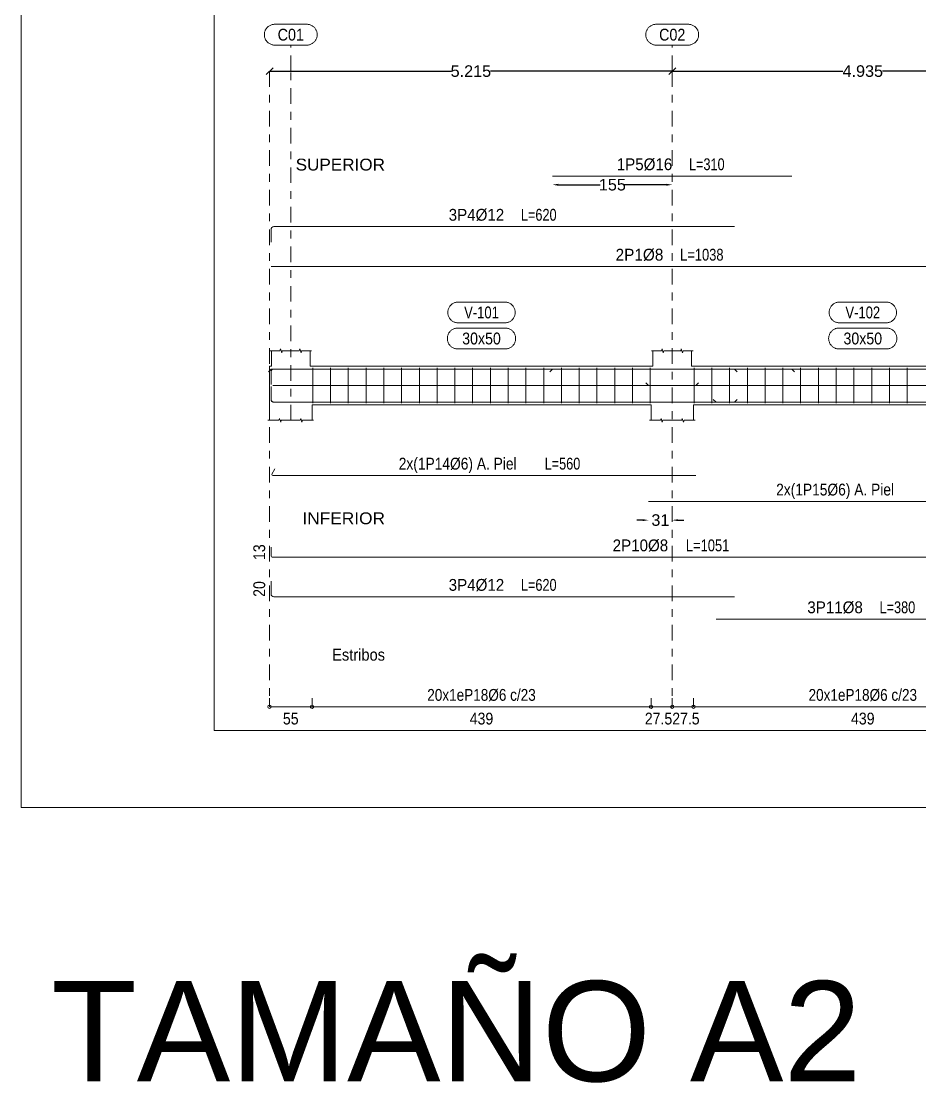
# Model space of a CAD drawing. Header units: millimetres. Extents: x 2 to 158, y -69 to 77.
# Drawn here: x 2.21 to 13.85, y 23.84 to 37.59 of the extents above; entities that cross this region are included whole.
import ezdxf
from ezdxf.enums import TextEntityAlignment as Align

# ---------------------------------------------------------------- set-up
doc = ezdxf.new("R2010")
doc.units = ezdxf.units.MM
doc.linetypes.add('CYPE_RAYAPUNTO', pattern=[0.4125, 0.2025, -0.105, 0, -0.105])
for name, color, linetype, lineweight in [('ALZ_ARM_LONG_ARM_TEXTOS', 3, 'Continuous', 9), ('ALZ_ARM_LONG_TXT_LONG', 3, 'Continuous', 9), ('ALZ_ARM_TRANS_TXT_EST', 3, 'Continuous', 9), ('ALZ_CONT_NUDOS', 122, 'Continuous', 9), ('ALZ_CONT_VIG_HORMIGON', 2, 'Continuous', 9), ('ALZ_COT_COT_ANCLAJES', 3, 'Continuous', 0), ('ALZ_COT_COT_ARM', 3, 'Continuous', 0), ('ALZ_COT_COT_EST', 3, 'Continuous', 0), ('ALZ_COT_COT_LIN_APOYOS', 2, 'CYPE_RAYAPUNTO', 0), ('ALZ_COT_LONGITUD_PROYECTADA', 122, 'Continuous', 0), ('ALZ_COT_TEXTOS_ESTRIBOS', 122, 'Continuous', 0), ('ALZ_REF_COT_LIN_AUX_COTA', 2, 'CYPE_RAYAPUNTO', 9), ('ALZ_REF_POSICIONES_ARMADURAS', 3, 'Continuous', 9), ('ALZ_REF_REF_NOMBRE', 3, 'Continuous', 9), ('ALZ_REF_REF_REFERENCIA', 3, 'Continuous', 9), ('ALZ_REF_TEXTO_REF_NOMBRE', 3, 'Continuous', 9), ('ALZ_REF_TEXTO_REF_REFERENCIA', 3, 'Continuous', 9), ('ARM_LONGITUDINAL_Ø12', 171, 'Continuous', 9), ('ARM_LONGITUDINAL_Ø16', 212, 'Continuous', 9), ('ARM_LONGITUDINAL_Ø6', 151, 'Continuous', 9), ('ARM_LONGITUDINAL_Ø8', 32, 'Continuous', 9), ('ARM_TRANSVERSAL_Ø6', 151, 'Continuous', 9), ('CIM_REFEREN', 2, 'Continuous', 0), ('RECUAD_LIMITES', 2, 'Continuous', 0), ('RECUAD_MARCO', 1, 'Continuous', 20)]:
    doc.layers.add(name, color=color, linetype=linetype, lineweight=lineweight)
doc.styles.add('CYPETXT_0.225_romans', font='arial.ttf', dxfattribs={"height": 0.15})
doc.styles.add('CYPETXT_romans', font='arial.ttf', dxfattribs={"height": 0.2})
doc.dimstyles.new('cype_arrow', dxfattribs={"dimtxt": 0.18, "dimasz": 0.075, "dimexe": 0.05625, "dimexo": 0.05625, "dimgap": 0, "dimtad": 0, "dimdec": 4, "dimzin": 0, "dimdsep": 46, "dimtxsty": 'CYPETXT_0.225_romans', "dimcen": 0.09, "dimadec": 0, "dimazin": 0, "dimtfac": 1, "dimtdec": 4, "dimtofl": 0, "dimtmove": 2, "dimatfit": 3, "dimfxl": 1, "dimtolj": 1, "dimtzin": 0, "dimarcsym": 0})
doc.dimstyles.new('cype_oblique', dxfattribs={"dimtxt": 0.18, "dimasz": 0.18, "dimexe": 0.05625, "dimexo": 0.05625, "dimgap": 0, "dimtad": 0, "dimdec": 4, "dimzin": 0, "dimdsep": 46, "dimtxsty": 'CYPETXT_0.225_romans', "dimblk": 'OBLIQUE', "dimtsz": 0.045, "dimcen": 0.09, "dimadec": 0, "dimazin": 0, "dimtfac": 1, "dimtdec": 4, "dimtofl": 0, "dimtmove": 2, "dimatfit": 3, "dimfxl": 1, "dimtolj": 1, "dimtzin": 0, "dimarcsym": 0})

# ---------------------------------------------------------------- blocks, each defined once
blk = doc.blocks.new('*D293')
at = {"layer": 'ALZ_COT_LONGITUD_PROYECTADA', "color": 0, "lineweight": -2, "transparency": 16777216}
for p, q in [((5.384, 36.9), (5.474, 36.99)), ((5.429, 36.945), (7.783, 36.945)), ((10.643, 36.945), (8.29, 36.945)), ((10.598, 36.9), (10.688, 36.99))]:
    blk.add_line(p, q, dxfattribs=at)
at = {"layer": 'Defpoints', "color": 0, "transparency": 16777216}
for p in [(5.429, 36.945), (5.429, 36.945), (10.643, 36.945)]:
    blk.add_point(p, dxfattribs=at)
at = {"layer": 'ALZ_COT_LONGITUD_PROYECTADA', "color": 0, "transparency": 16777216, "insert": (8.036, 36.945), "char_height": 0.15, "attachment_point": 5, "style": 'CYPETXT_0.225_romans'}
blk.add_mtext('\\A1;5.215', dxfattribs=at)
blk = doc.blocks.new('_OBLIQUE')
at = {"color": 0, "linetype": 'ByBlock', "lineweight": -2}
blk.add_line((-0.5, -0.5), (0.5, 0.5), dxfattribs=at)
blk = doc.blocks.new('*D294')
at = {"layer": 'ALZ_COT_LONGITUD_PROYECTADA', "color": 0, "lineweight": -2, "transparency": 16777216}
for p, q in [((10.598, 36.9), (10.688, 36.99)), ((10.643, 36.945), (12.854, 36.945)), ((15.578, 36.945), (13.368, 36.945)), ((15.533, 36.9), (15.623, 36.99))]:
    blk.add_line(p, q, dxfattribs=at)
at = {"layer": 'Defpoints', "color": 0, "transparency": 16777216}
for p in [(10.643, 36.945), (10.643, 36.945), (15.578, 36.945)]:
    blk.add_point(p, dxfattribs=at)
at = {"layer": 'ALZ_COT_LONGITUD_PROYECTADA', "color": 0, "transparency": 16777216, "insert": (13.111, 36.945), "char_height": 0.15, "attachment_point": 5, "style": 'CYPETXT_0.225_romans'}
blk.add_mtext('\\A1;4.935', dxfattribs=at)
blk = doc.blocks.new('*D304')
at = {"layer": 'ALZ_COT_COT_ARM', "color": 0, "lineweight": -2, "transparency": 16777216}
for p, q in [((10.261, 31.128), (10.186, 31.128)), ((10.718, 31.128), (10.793, 31.128))]:
    blk.add_line(p, q, dxfattribs=at)
at = {"layer": 'ALZ_COT_COT_ARM', "color": 0, "transparency": 16777216}
for points in [[(10.261, 31.14), (10.261, 31.115), (10.336, 31.128)], [(10.718, 31.14), (10.718, 31.115), (10.643, 31.128)]]:
    blk.add_solid(points, dxfattribs=at)
at = {"layer": 'Defpoints', "color": 0, "transparency": 16777216}
for p in [(10.336, 31.128), (10.643, 31.128), (10.643, 31.128)]:
    blk.add_point(p, dxfattribs=at)
at = {"layer": 'ALZ_COT_COT_ARM', "color": 0, "transparency": 16777216, "insert": (10.49, 31.128), "char_height": 0.15, "attachment_point": 5, "style": 'CYPETXT_0.225_romans'}
blk.add_mtext('\\A1;31', dxfattribs=at)
blk = doc.blocks.new('*D314')
at = {"layer": 'ALZ_COT_COT_ARM', "color": 0, "lineweight": -2, "transparency": 16777216}
for p, q in [((9.168, 35.473), (9.709, 35.473)), ((10.568, 35.473), (10.027, 35.473))]:
    blk.add_line(p, q, dxfattribs=at)
at = {"layer": 'ALZ_COT_COT_ARM', "color": 0, "transparency": 16777216}
for points in [[(9.168, 35.486), (9.168, 35.461), (9.093, 35.473)], [(10.568, 35.486), (10.568, 35.461), (10.643, 35.473)]]:
    blk.add_solid(points, dxfattribs=at)
at = {"layer": 'Defpoints', "color": 0, "transparency": 16777216}
for p in [(9.093, 35.473), (10.643, 35.473), (10.643, 35.473)]:
    blk.add_point(p, dxfattribs=at)
at = {"layer": 'ALZ_COT_COT_ARM', "color": 0, "transparency": 16777216, "insert": (9.868, 35.473), "char_height": 0.15, "attachment_point": 5, "style": 'CYPETXT_0.225_romans'}
blk.add_mtext('\\A1;155', dxfattribs=at)

msp = doc.modelspace()

# ---------------------------------------------------------------- linework, layer by layer
at = {"layer": 'ALZ_CONT_NUDOS'}
for p, q in [((5.45385, 33.12136), (5.45385, 33.32136)), ((5.95385, 33.12136), (5.95385, 33.32136)), ((10.39345, 33.12136), (10.39345, 33.32136)), ((10.89345, 33.12136), (10.89345, 33.32136)), ((5.42885, 33.12136), (5.45385, 33.12136)), ((5.97885, 33.12136), (5.95385, 33.12136)), ((10.36845, 33.12136), (10.39345, 33.12136)), ((10.91845, 33.12136), (10.89345, 33.12136)), ((5.42885, 32.62136), (5.42885, 32.42136)), ((5.97885, 32.62136), (5.97885, 32.42136)), ((10.36845, 32.62136), (10.36845, 32.42136)), ((10.91845, 32.62136), (10.91845, 32.42136))]:
    msp.add_line(p, q, dxfattribs=at)
for points in [[(5.43385, 33.32136), (5.56385, 33.32136), (5.57135, 33.34636), (5.58635, 33.29636), (5.59385, 33.32136), (5.72385, 33.32136)], [(5.68385, 33.32136), (5.81385, 33.32136), (5.82135, 33.34636), (5.83635, 33.29636), (5.84385, 33.32136), (5.97385, 33.32136)], [(10.37345, 33.32136), (10.50345, 33.32136), (10.51095, 33.34636), (10.52595, 33.29636), (10.53345, 33.32136), (10.66345, 33.32136)], [(10.62345, 33.32136), (10.75345, 33.32136), (10.76095, 33.34636), (10.77595, 33.29636), (10.78345, 33.32136), (10.91345, 33.32136)], [(5.42885, 33.12136), (5.42885, 32.62136)], [(5.40885, 32.42136), (5.55135, 32.42136), (5.55885, 32.44636), (5.57385, 32.39636), (5.58135, 32.42136), (5.72385, 32.42136)], [(5.68385, 32.42136), (5.82635, 32.42136), (5.83385, 32.44636), (5.84885, 32.39636), (5.85635, 32.42136), (5.99885, 32.42136)], [(10.34845, 32.42136), (10.49095, 32.42136), (10.49845, 32.44636), (10.51345, 32.39636), (10.52095, 32.42136), (10.66345, 32.42136)], [(10.62345, 32.42136), (10.76595, 32.42136), (10.77345, 32.44636), (10.78845, 32.39636), (10.79595, 32.42136), (10.93845, 32.42136)]]:
    msp.add_lwpolyline(points, dxfattribs=at)
at = {"layer": 'ALZ_CONT_VIG_HORMIGON'}
for p, q in [((5.97885, 33.12136), (10.36845, 33.12136)), ((10.91845, 33.12136), (15.30345, 33.12136)), ((5.97885, 32.62136), (10.36845, 32.62136)), ((10.91845, 32.62136), (15.30345, 32.62136))]:
    msp.add_line(p, q, dxfattribs=at)
at = {"layer": 'ALZ_COT_COT_EST'}
for p, q in [((5.42885, 28.71026), (5.42885, 28.82276)), ((5.97885, 28.71026), (5.97885, 28.82276)), ((10.36845, 28.71026), (10.36845, 28.82276)), ((10.64345, 28.71026), (10.64345, 28.82276)), ((10.91845, 28.71026), (10.91845, 28.82276))]:
    msp.add_line(p, q, dxfattribs=at)
for points in [[(5.42885, 28.71026), (5.97885, 28.71026), (5.97885, 28.82276)], [(5.97885, 28.71026), (10.36845, 28.71026), (10.36845, 28.82276)], [(10.36845, 28.71026), (10.64345, 28.71026), (10.64345, 28.82276)], [(10.64345, 28.71026), (10.91845, 28.71026), (10.91845, 28.82276)], [(10.91845, 28.71026), (15.30345, 28.71026), (15.30345, 28.82276)]]:
    msp.add_lwpolyline(points, dxfattribs=at)
for centre in [(5.42885, 28.71026), (5.97885, 28.71026), (5.97885, 28.71026), (10.36845, 28.71026), (10.36845, 28.71026), (10.64345, 28.71026), (10.64345, 28.71026), (10.91845, 28.71026), (10.91845, 28.71026)]:
    msp.add_circle(centre, 0.0225, dxfattribs=at)
at = {"layer": 'ALZ_COT_COT_LIN_APOYOS'}
for p, q in [((5.42885, 36.94518), (5.42885, 28.71026)), ((10.64345, 36.94518), (10.64345, 28.71026))]:
    msp.add_line(p, q, dxfattribs=at)
at = {"layer": 'ALZ_REF_COT_LIN_AUX_COTA'}
for p, q in [((5.70385, 36.94518), (5.70385, 37.28268)), ((10.64345, 36.94518), (10.64345, 37.28268)), ((5.70385, 32.42136), (5.70385, 36.94518))]:
    msp.add_line(p, q, dxfattribs=at)
at = {"layer": 'ALZ_REF_REF_NOMBRE'}
for points in [[(8.47515, 33.95386), (8.48417, 33.95356), (8.49314, 33.95266), (8.50204, 33.95116), (8.51082, 33.94907), (8.51943, 33.94639), (8.52785, 33.94315), (8.53604, 33.93935), (8.54395, 33.93502), (8.55155, 33.93016), (8.55882, 33.92481), (8.56571, 33.91898), (8.57219, 33.91271), (8.57824, 33.90602), (8.58383, 33.89894), (8.58894, 33.8915), (8.59354, 33.88374), (8.59761, 33.87569), (8.60113, 33.86738), (8.60409, 33.85886), (8.60647, 33.85016), (8.60827, 33.84132), (8.60947, 33.83237), (8.61007, 33.82337), (8.61007, 33.81435), (8.60947, 33.80535), (8.60827, 33.79641), (8.60647, 33.78757), (8.60409, 33.77886), (8.60113, 33.77034), (8.59761, 33.76204), (8.59354, 33.75398), (8.58894, 33.74622), (8.58383, 33.73878), (8.57824, 33.7317), (8.57219, 33.72501), (8.56571, 33.71874), (8.55882, 33.71291), (8.55155, 33.70756), (8.54395, 33.70271), (8.53604, 33.69837), (8.52785, 33.69457), (8.51943, 33.69133), (8.51082, 33.68866), (8.50204, 33.68657), (8.49314, 33.68507), (8.48417, 33.68416), (8.47515, 33.68386), (7.87215, 33.68386), (7.86313, 33.68416), (7.85416, 33.68507), (7.84526, 33.68657), (7.83648, 33.68866), (7.82787, 33.69133), (7.81945, 33.69457), (7.81126, 33.69837), (7.80335, 33.70271), (7.79575, 33.70756), (7.78848, 33.71291), (7.78159, 33.71874), (7.77511, 33.72501), (7.76906, 33.7317), (7.76347, 33.73878), (7.75836, 33.74622), (7.75376, 33.75398), (7.74969, 33.76204), (7.74617, 33.77034), (7.74321, 33.77886), (7.74083, 33.78757), (7.73903, 33.79641), (7.73783, 33.80535), (7.73723, 33.81435), (7.73723, 33.82337), (7.73783, 33.83237), (7.73903, 33.84132), (7.74083, 33.85016), (7.74321, 33.85886), (7.74617, 33.86738), (7.74969, 33.87569), (7.75376, 33.88374), (7.75836, 33.8915), (7.76347, 33.89894), (7.76906, 33.90602), (7.77511, 33.91271), (7.78159, 33.91898), (7.78848, 33.92481), (7.79575, 33.93016), (7.80335, 33.93502), (7.81126, 33.93935), (7.81945, 33.94315), (7.82787, 33.94639), (7.83648, 33.94907), (7.84526, 33.95116), (7.85416, 33.95266), (7.86313, 33.95356), (7.87215, 33.95386), (8.47515, 33.95386)], [(13.41245, 33.95386), (13.42146, 33.95356), (13.43044, 33.95266), (13.43934, 33.95116), (13.44811, 33.94907), (13.45673, 33.94639), (13.46515, 33.94315), (13.47333, 33.93935), (13.48125, 33.93502), (13.48885, 33.93016), (13.49611, 33.92481), (13.503, 33.91898), (13.50949, 33.91271), (13.51554, 33.90602), (13.52113, 33.89894), (13.52624, 33.8915), (13.53084, 33.88374), (13.5349, 33.87569), (13.53843, 33.86738), (13.54139, 33.85886), (13.54377, 33.85016), (13.54557, 33.84132), (13.54677, 33.83237), (13.54737, 33.82337), (13.54737, 33.81435), (13.54677, 33.80535), (13.54557, 33.79641), (13.54377, 33.78757), (13.54139, 33.77886), (13.53843, 33.77034), (13.5349, 33.76204), (13.53084, 33.75398), (13.52624, 33.74622), (13.52113, 33.73878), (13.51554, 33.7317), (13.50949, 33.72501), (13.503, 33.71874), (13.49611, 33.71291), (13.48885, 33.70756), (13.48125, 33.70271), (13.47333, 33.69837), (13.46515, 33.69457), (13.45673, 33.69133), (13.44811, 33.68866), (13.43934, 33.68657), (13.43044, 33.68507), (13.42146, 33.68416), (13.41245, 33.68386), (12.80945, 33.68386), (12.80043, 33.68416), (12.79145, 33.68507), (12.78256, 33.68657), (12.77378, 33.68866), (12.76516, 33.69133), (12.75674, 33.69457), (12.74856, 33.69837), (12.74065, 33.70271), (12.73304, 33.70756), (12.72578, 33.71291), (12.71889, 33.71874), (12.71241, 33.72501), (12.70635, 33.7317), (12.70076, 33.73878), (12.69566, 33.74622), (12.69106, 33.75398), (12.68699, 33.76204), (12.68347, 33.77034), (12.68051, 33.77886), (12.67813, 33.78757), (12.67633, 33.79641), (12.67513, 33.80535), (12.67452, 33.81435), (12.67452, 33.82337), (12.67513, 33.83237), (12.67633, 33.84132), (12.67813, 33.85016), (12.68051, 33.85886), (12.68347, 33.86738), (12.68699, 33.87569), (12.69106, 33.88374), (12.69566, 33.8915), (12.70076, 33.89894), (12.70635, 33.90602), (12.71241, 33.91271), (12.71889, 33.91898), (12.72578, 33.92481), (12.73304, 33.93016), (12.74065, 33.93502), (12.74856, 33.93935), (12.75674, 33.94315), (12.76516, 33.94639), (12.77378, 33.94907), (12.78256, 33.95116), (12.79145, 33.95266), (12.80043, 33.95356), (12.80945, 33.95386), (13.41245, 33.95386)], [(8.48078, 33.61636), (8.48979, 33.61606), (8.49877, 33.61516), (8.50767, 33.61366), (8.51644, 33.61157), (8.52506, 33.60889), (8.53348, 33.60565), (8.54166, 33.60185), (8.54957, 33.59752), (8.55718, 33.59266), (8.56444, 33.58731), (8.57133, 33.58148), (8.57782, 33.57521), (8.58387, 33.56852), (8.58946, 33.56144), (8.59457, 33.554), (8.59916, 33.54624), (8.60323, 33.53819), (8.60675, 33.52988), (8.60971, 33.52136), (8.6121, 33.51266), (8.61389, 33.50382), (8.6151, 33.49487), (8.6157, 33.48587), (8.6157, 33.47685), (8.6151, 33.46785), (8.61389, 33.45891), (8.6121, 33.45007), (8.60971, 33.44136), (8.60675, 33.43284), (8.60323, 33.42454), (8.59916, 33.41648), (8.59457, 33.40872), (8.58946, 33.40128), (8.58387, 33.3942), (8.57782, 33.38751), (8.57133, 33.38124), (8.56444, 33.37541), (8.55718, 33.37006), (8.54957, 33.36521), (8.54166, 33.36087), (8.53348, 33.35707), (8.52506, 33.35383), (8.51644, 33.35116), (8.50767, 33.34907), (8.49877, 33.34757), (8.48979, 33.34666), (8.48078, 33.34636), (7.86653, 33.34636), (7.85751, 33.34666), (7.84853, 33.34757), (7.83964, 33.34907), (7.83086, 33.35116), (7.82224, 33.35383), (7.81382, 33.35707), (7.80564, 33.36087), (7.79773, 33.36521), (7.79012, 33.37006), (7.78286, 33.37541), (7.77597, 33.38124), (7.76948, 33.38751), (7.76343, 33.3942), (7.75784, 33.40128), (7.75273, 33.40872), (7.74814, 33.41648), (7.74407, 33.42454), (7.74055, 33.43284), (7.73759, 33.44136), (7.7352, 33.45007), (7.73341, 33.45891), (7.7322, 33.46785), (7.7316, 33.47685), (7.7316, 33.48587), (7.7322, 33.49487), (7.73341, 33.50382), (7.7352, 33.51266), (7.73759, 33.52136), (7.74055, 33.52988), (7.74407, 33.53819), (7.74814, 33.54624), (7.75273, 33.554), (7.75784, 33.56144), (7.76343, 33.56852), (7.76948, 33.57521), (7.77597, 33.58148), (7.78286, 33.58731), (7.79012, 33.59266), (7.79773, 33.59752), (7.80564, 33.60185), (7.81382, 33.60565), (7.82224, 33.60889), (7.83086, 33.61157), (7.83964, 33.61366), (7.84853, 33.61516), (7.85751, 33.61606), (7.86653, 33.61636), (8.48078, 33.61636)], [(13.41807, 33.61636), (13.42709, 33.61606), (13.43607, 33.61516), (13.44496, 33.61366), (13.45374, 33.61157), (13.46236, 33.60889), (13.47077, 33.60565), (13.47896, 33.60185), (13.48687, 33.59752), (13.49448, 33.59266), (13.50174, 33.58731), (13.50863, 33.58148), (13.51511, 33.57521), (13.52117, 33.56852), (13.52676, 33.56144), (13.53186, 33.554), (13.53646, 33.54624), (13.54053, 33.53819), (13.54405, 33.52988), (13.54701, 33.52136), (13.54939, 33.51266), (13.55119, 33.50382), (13.55239, 33.49487), (13.553, 33.48587), (13.553, 33.47685), (13.55239, 33.46785), (13.55119, 33.45891), (13.54939, 33.45007), (13.54701, 33.44136), (13.54405, 33.43284), (13.54053, 33.42454), (13.53646, 33.41648), (13.53186, 33.40872), (13.52676, 33.40128), (13.52117, 33.3942), (13.51511, 33.38751), (13.50863, 33.38124), (13.50174, 33.37541), (13.49448, 33.37006), (13.48687, 33.36521), (13.47896, 33.36087), (13.47077, 33.35707), (13.46236, 33.35383), (13.45374, 33.35116), (13.44496, 33.34907), (13.43607, 33.34757), (13.42709, 33.34666), (13.41807, 33.34636), (12.80382, 33.34636), (12.79481, 33.34666), (12.78583, 33.34757), (12.77693, 33.34907), (12.76816, 33.35116), (12.75954, 33.35383), (12.75112, 33.35707), (12.74294, 33.36087), (12.73502, 33.36521), (12.72742, 33.37006), (12.72016, 33.37541), (12.71327, 33.38124), (12.70678, 33.38751), (12.70073, 33.3942), (12.69514, 33.40128), (12.69003, 33.40872), (12.68543, 33.41648), (12.68137, 33.42454), (12.67784, 33.43284), (12.67488, 33.44136), (12.6725, 33.45007), (12.6707, 33.45891), (12.6695, 33.46785), (12.6689, 33.47685), (12.6689, 33.48587), (12.6695, 33.49487), (12.6707, 33.50382), (12.6725, 33.51266), (12.67488, 33.52136), (12.67784, 33.52988), (12.68137, 33.53819), (12.68543, 33.54624), (12.69003, 33.554), (12.69514, 33.56144), (12.70073, 33.56852), (12.70678, 33.57521), (12.71327, 33.58148), (12.72016, 33.58731), (12.72742, 33.59266), (12.73502, 33.59752), (12.74294, 33.60185), (12.75112, 33.60565), (12.75954, 33.60889), (12.76816, 33.61157), (12.77693, 33.61366), (12.78583, 33.61516), (12.79481, 33.61606), (12.80382, 33.61636), (13.41807, 33.61636)]]:
    msp.add_lwpolyline(points, close=True, dxfattribs=at)
at = {"layer": 'ALZ_REF_REF_REFERENCIA'}
for points in [[(5.91085, 37.55268), (5.91987, 37.55238), (5.92885, 37.55148), (5.93774, 37.54997), (5.94652, 37.54788), (5.95514, 37.54521), (5.96356, 37.54197), (5.97174, 37.53817), (5.97965, 37.53383), (5.98726, 37.52898), (5.99452, 37.52363), (6.00141, 37.5178), (6.00789, 37.51153), (6.01395, 37.50484), (6.01954, 37.49776), (6.02464, 37.49032), (6.02924, 37.48256), (6.03331, 37.47451), (6.03683, 37.4662), (6.03979, 37.45768), (6.04218, 37.44898), (6.04397, 37.44013), (6.04517, 37.43119), (6.04578, 37.42219), (6.04578, 37.41317), (6.04517, 37.40417), (6.04397, 37.39523), (6.04218, 37.38638), (6.03979, 37.37768), (6.03683, 37.36916), (6.03331, 37.36085), (6.02924, 37.3528), (6.02464, 37.34504), (6.01954, 37.3376), (6.01395, 37.33052), (6.00789, 37.32383), (6.00141, 37.31756), (5.99452, 37.31173), (5.98726, 37.30638), (5.97965, 37.30153), (5.97174, 37.29719), (5.96356, 37.29339), (5.95514, 37.29015), (5.94652, 37.28748), (5.93774, 37.28538), (5.92885, 37.28388), (5.91987, 37.28298), (5.91085, 37.28268), (5.49685, 37.28268), (5.48784, 37.28298), (5.47886, 37.28388), (5.46996, 37.28538), (5.46119, 37.28748), (5.45257, 37.29015), (5.44415, 37.29339), (5.43597, 37.29719), (5.42805, 37.30153), (5.42045, 37.30638), (5.41319, 37.31173), (5.4063, 37.31756), (5.39981, 37.32383), (5.39376, 37.33052), (5.38817, 37.3376), (5.38306, 37.34504), (5.37846, 37.3528), (5.3744, 37.36085), (5.37087, 37.36916), (5.36791, 37.37768), (5.36553, 37.38638), (5.36373, 37.39523), (5.36253, 37.40417), (5.36193, 37.41317), (5.36193, 37.42219), (5.36253, 37.43119), (5.36373, 37.44013), (5.36553, 37.44898), (5.36791, 37.45768), (5.37087, 37.4662), (5.3744, 37.47451), (5.37846, 37.48256), (5.38306, 37.49032), (5.38817, 37.49776), (5.39376, 37.50484), (5.39981, 37.51153), (5.4063, 37.5178), (5.41319, 37.52363), (5.42045, 37.52898), (5.42805, 37.53383), (5.43597, 37.53817), (5.44415, 37.54197), (5.45257, 37.54521), (5.46119, 37.54788), (5.46996, 37.54997), (5.47886, 37.55148), (5.48784, 37.55238), (5.49685, 37.55268), (5.91085, 37.55268)], [(10.85045, 37.55268), (10.85946, 37.55238), (10.86844, 37.55148), (10.87734, 37.54997), (10.88611, 37.54788), (10.89473, 37.54521), (10.90315, 37.54197), (10.91133, 37.53817), (10.91925, 37.53383), (10.92685, 37.52898), (10.93411, 37.52363), (10.941, 37.5178), (10.94749, 37.51153), (10.95354, 37.50484), (10.95913, 37.49776), (10.96424, 37.49032), (10.96884, 37.48256), (10.9729, 37.47451), (10.97643, 37.4662), (10.97939, 37.45768), (10.98177, 37.44898), (10.98357, 37.44013), (10.98477, 37.43119), (10.98537, 37.42219), (10.98537, 37.41317), (10.98477, 37.40417), (10.98357, 37.39523), (10.98177, 37.38638), (10.97939, 37.37768), (10.97643, 37.36916), (10.9729, 37.36085), (10.96884, 37.3528), (10.96424, 37.34504), (10.95913, 37.3376), (10.95354, 37.33052), (10.94749, 37.32383), (10.941, 37.31756), (10.93411, 37.31173), (10.92685, 37.30638), (10.91925, 37.30153), (10.91133, 37.29719), (10.90315, 37.29339), (10.89473, 37.29015), (10.88611, 37.28748), (10.87734, 37.28538), (10.86844, 37.28388), (10.85946, 37.28298), (10.85045, 37.28268), (10.43645, 37.28268), (10.42743, 37.28298), (10.41845, 37.28388), (10.40956, 37.28538), (10.40078, 37.28748), (10.39216, 37.29015), (10.38374, 37.29339), (10.37556, 37.29719), (10.36765, 37.30153), (10.36004, 37.30638), (10.35278, 37.31173), (10.34589, 37.31756), (10.33941, 37.32383), (10.33335, 37.33052), (10.32776, 37.3376), (10.32266, 37.34504), (10.31806, 37.3528), (10.31399, 37.36085), (10.31047, 37.36916), (10.30751, 37.37768), (10.30513, 37.38638), (10.30333, 37.39523), (10.30213, 37.40417), (10.30152, 37.41317), (10.30152, 37.42219), (10.30213, 37.43119), (10.30333, 37.44013), (10.30513, 37.44898), (10.30751, 37.45768), (10.31047, 37.4662), (10.31399, 37.47451), (10.31806, 37.48256), (10.32266, 37.49032), (10.32776, 37.49776), (10.33335, 37.50484), (10.33941, 37.51153), (10.34589, 37.5178), (10.35278, 37.52363), (10.36004, 37.52898), (10.36765, 37.53383), (10.37556, 37.53817), (10.38374, 37.54197), (10.39216, 37.54521), (10.40078, 37.54788), (10.40956, 37.54997), (10.41845, 37.55148), (10.42743, 37.55238), (10.43645, 37.55268), (10.85045, 37.55268)]]:
    msp.add_lwpolyline(points, close=True, dxfattribs=at)
at = {"layer": 'ARM_LONGITUDINAL_Ø12'}
for p, q in [((11.44885, 33.08536), (11.48537, 33.0512)), ((11.44885, 32.65736), (11.48537, 32.69152))]:
    msp.add_line(p, q, dxfattribs=at)
for points in [[(5.44885, 34.7308), (5.44885, 34.8948), (5.45159, 34.90858), (5.4594, 34.92025), (5.47108, 34.92806), (5.48485, 34.9308), (11.44885, 34.9308)], [(5.44885, 32.88536), (5.44885, 33.04936), (5.45159, 33.06314), (5.4594, 33.07482), (5.47108, 33.08262), (5.48485, 33.08536), (11.44885, 33.08536)], [(5.44885, 32.85736), (5.44885, 32.69336), (5.45159, 32.67959), (5.4594, 32.66791), (5.47108, 32.6601), (5.48485, 32.65736), (11.44885, 32.65736)], [(5.44885, 30.33568), (5.44885, 30.17168), (5.45159, 30.1579), (5.4594, 30.14622), (5.47108, 30.13842), (5.48485, 30.13568), (11.44885, 30.13568)]]:
    msp.add_lwpolyline(points, dxfattribs=at)
at = {"layer": 'ARM_LONGITUDINAL_Ø16'}
for p, q in [((9.09296, 33.08536), (9.0576, 33.05001)), ((12.19296, 33.08536), (12.22831, 33.05001))]:
    msp.add_line(p, q, dxfattribs=at)
for points in [[(9.09296, 35.58561), (12.19296, 35.58561)], [(9.09296, 33.08536), (12.19296, 33.08536)]]:
    msp.add_lwpolyline(points, dxfattribs=at)
at = {"layer": 'ARM_LONGITUDINAL_Ø6'}
for p, q in [((10.33595, 32.87136), (10.30059, 32.90672)), ((10.94885, 32.87136), (10.98421, 32.90672))]:
    msp.add_line(p, q, dxfattribs=at)
for points in [[(5.46964, 32.87136), (10.94885, 32.87136)], [(10.33595, 32.87136), (15.88595, 32.87136)], [(5.49885, 31.79304), (5.45925, 31.72444), (5.4605, 31.71733), (5.46411, 31.71108), (5.46964, 31.70644), (10.94885, 31.70644)], [(10.33595, 31.37062), (15.88595, 31.37062)]]:
    msp.add_lwpolyline(points, dxfattribs=at)
at = {"layer": 'ARM_LONGITUDINAL_Ø8'}
for p, q in [((5.44885, 33.08536), (5.4135, 33.05001)), ((11.21095, 32.65736), (11.17559, 32.69272))]:
    msp.add_line(p, q, dxfattribs=at)
for points in [[(5.44885, 34.41386), (15.83345, 34.41386)], [(5.44885, 33.08536), (15.83345, 33.08536)], [(5.44885, 32.78736), (5.44885, 32.68136), (5.45068, 32.67218), (5.45588, 32.66439), (5.46367, 32.65919), (5.47285, 32.65736), (15.83345, 32.65736)], [(11.21095, 32.65736), (15.01095, 32.65736)], [(5.44885, 30.77762), (5.44885, 30.67162), (5.45068, 30.66244), (5.45588, 30.65465), (5.46367, 30.64945), (5.47285, 30.64762), (15.83345, 30.64762)], [(11.21095, 29.84526), (15.01095, 29.84526)]]:
    msp.add_lwpolyline(points, dxfattribs=at)
at = {"layer": 'ARM_TRANSVERSAL_Ø6'}
for p, q in [((5.98865, 33.10136), (5.98865, 32.64136)), ((6.21865, 33.10136), (6.21865, 32.64136)), ((6.44865, 33.10136), (6.44865, 32.64136)), ((6.67865, 33.10136), (6.67865, 32.64136)), ((6.90865, 33.10136), (6.90865, 32.64136)), ((7.13865, 33.10136), (7.13865, 32.64136)), ((7.36865, 33.10136), (7.36865, 32.64136)), ((7.59865, 33.10136), (7.59865, 32.64136)), ((7.82865, 33.10136), (7.82865, 32.64136)), ((8.05865, 33.10136), (8.05865, 32.64136)), ((8.28865, 33.10136), (8.28865, 32.64136)), ((8.51865, 33.10136), (8.51865, 32.64136)), ((8.74865, 33.10136), (8.74865, 32.64136)), ((8.97865, 33.10136), (8.97865, 32.64136)), ((9.20865, 33.10136), (9.20865, 32.64136)), ((9.43865, 33.10136), (9.43865, 32.64136)), ((9.66865, 33.10136), (9.66865, 32.64136)), ((9.89865, 33.10136), (9.89865, 32.64136)), ((10.12865, 33.10136), (10.12865, 32.64136)), ((10.35865, 33.10136), (10.35865, 32.64136)), ((10.92595, 33.10136), (10.92595, 32.64136)), ((11.15595, 33.10136), (11.15595, 32.64136)), ((11.38595, 33.10136), (11.38595, 32.64136)), ((11.61595, 33.10136), (11.61595, 32.64136)), ((11.84595, 33.10136), (11.84595, 32.64136)), ((12.07595, 33.10136), (12.07595, 32.64136)), ((12.30595, 33.10136), (12.30595, 32.64136)), ((12.53595, 33.10136), (12.53595, 32.64136)), ((12.76595, 33.10136), (12.76595, 32.64136)), ((12.99595, 33.10136), (12.99595, 32.64136)), ((13.22595, 33.10136), (13.22595, 32.64136)), ((13.45595, 33.10136), (13.45595, 32.64136)), ((13.68595, 33.10136), (13.68595, 32.64136))]:
    msp.add_line(p, q, dxfattribs=at)
at = {"layer": 'RECUAD_LIMITES'}
msp.add_lwpolyline([(2.2137, 27.40336), (93.2137, 27.40336), (93.2137, 45.70336), (2.2137, 45.70336), (2.2137, 27.40336)], close=True, dxfattribs=at)
at = {"layer": 'RECUAD_MARCO'}
msp.add_lwpolyline([(4.7137, 28.40336), (92.2137, 28.40336), (92.2137, 44.70336), (4.7137, 44.70336), (4.7137, 28.40336)], close=True, dxfattribs=at)

# ---------------------------------------------------------------- texts
at = {"layer": 'ALZ_ARM_LONG_ARM_TEXTOS', "style": 'CYPETXT_romans'}
for s, height, width, p in [('1P5%%c16', 0.153333, 0.914795, (10.28421, 35.66227)), ('3P4%%c12', 0.153333, 0.914795, (8.1081, 35.00747)), ('2P1%%c8', 0.153333, 0.926742, (10.2194, 34.49053)), ('2x(1P14%%c6) A. Piel', 0.1533333, 0.832631, (7.8651, 31.78311)), ('2x(1P15%%c6) A. Piel', 0.1533333, 0.832631, (12.7522, 31.44729)), ('2P10%%c8', 0.153333, 0.914795, (10.2314, 30.72429)), ('3P4%%c12', 0.153333, 0.914795, (8.1081, 30.21235)), ('3P11%%c8', 0.153333, 0.914795, (12.7522, 29.92193))]:
    msp.add_text(s, height=height, dxfattribs=dict(at, width=width)).set_placement(p, align=Align.CENTER)
at = {"layer": 'ALZ_ARM_LONG_TXT_LONG', "style": 'CYPETXT_romans'}
for s, width, p in [(' L=310', 0.768527, (11.06808, 35.66227)), (' L=620', 0.768527, (8.89198, 35.00747)), (' L=1038', 0.780391, (11.00328, 34.49053)), (' L=560', 0.768527, (9.1991, 31.78311)), (' L=1051', 0.780391, (11.07828, 30.72429)), (' L=620', 0.768527, (8.89198, 30.21235)), (' L=380', 0.768527, (13.53607, 29.92193))]:
    msp.add_text(s, height=0.153333, dxfattribs=dict(at, width=width)).set_placement(p, align=Align.CENTER)
at = {"layer": 'ALZ_ARM_TRANS_TXT_EST', "style": 'CYPETXT_romans', "width": 0.819407}
for p in [(8.17365, 28.78693), (13.11095, 28.78693)]:
    msp.add_text('20x1eP18%%c6 c/23', height=0.1533333, dxfattribs=at).set_placement(p, align=Align.CENTER)
at = {"layer": 'ALZ_COT_COT_ANCLAJES', "style": 'CYPETXT_romans', "width": 0.853312}
for s, p in [('13', (5.37219, 30.71262)), ('20', (5.37219, 30.23568))]:
    msp.add_text(s, height=0.153333, rotation=90, dxfattribs=at).set_placement(p, align=Align.CENTER)
at = {"layer": 'ALZ_COT_TEXTOS_ESTRIBOS', "style": 'CYPETXT_romans', "width": 0.853312}
for s, p in [('55', (5.70385, 28.63359)), ('439', (8.17365, 28.63359)), ('439', (13.11095, 28.63359))]:
    msp.add_text(s, height=0.153333, dxfattribs=at).set_placement(p, align=Align.TOP_CENTER)
at = {"layer": 'ALZ_COT_TEXTOS_ESTRIBOS', "style": 'CYPETXT_romans', "width": 0.85041}
msp.add_text('27.5', height=0.153333, dxfattribs=at).set_placement((10.64345, 28.63359), align=Align.TOP_RIGHT)
msp.add_text('27.5', height=0.153333, dxfattribs=at).set_placement((10.64345, 28.63359), align=Align.TOP_LEFT)
at = {"layer": 'ALZ_REF_POSICIONES_ARMADURAS', "style": 'CYPETXT_romans'}
for s, width, p in [('SUPERIOR', 1.034154, (6.92388, 35.73455)), ('INFERIOR', 1.044547, (6.92388, 31.15183)), ('Estribos', 0.883853, (6.92388, 29.38404))]:
    msp.add_text(s, height=0.153333, dxfattribs=dict(at, width=width)).set_placement(p, align=Align.MIDDLE_RIGHT)
at = {"layer": 'ALZ_REF_TEXTO_REF_NOMBRE', "style": 'CYPETXT_romans'}
for s, width, p in [('V-101', 0.78605, (8.17365, 33.81886)), ('V-102', 0.78605, (13.11095, 33.81886)), ('30x50', 0.857077, (8.17365, 33.48136)), ('30x50', 0.857077, (13.11095, 33.48136))]:
    msp.add_text(s, height=0.153333, dxfattribs=dict(at, width=width)).set_placement(p, align=Align.MIDDLE_CENTER)
at = {"layer": 'ALZ_REF_TEXTO_REF_REFERENCIA', "style": 'CYPETXT_romans', "width": 0.864}
for s, p in [('C01', (5.70385, 37.41768)), ('C02', (10.64345, 37.41768))]:
    msp.add_text(s, height=0.153333, dxfattribs=at).set_placement(p, align=Align.MIDDLE_CENTER)
at = {"layer": 'CIM_REFEREN', "insert": (2.60013, 25.15672), "char_height": 1.3, "attachment_point": 1, "style": 'CYPETXT_romans'}
msp.add_mtext_dynamic_manual_height_columns('TAMAÑO A2', width=20.4097016, gutter_width=12.5, heights=[0], dxfattribs=at)

# ---------------------------------------------------------------- dimensions: what is measured, and where the dimension line sits
at = {"layer": 'ALZ_COT_COT_ARM'}
for p1, p2, text, picture, middle in [((9.09296, 35.47311), (10.64345, 35.47311), '155', '*D314', (9.8682, 35.47311)), ((10.33595, 31.12762), (10.64345, 31.12762), '31', '*D304', (10.4897, 31.12762))]:
    dim = msp.add_aligned_dim(p1=p1, p2=p2, distance=0, text=text, dimstyle='cype_arrow', override={"dimexe": 0, "dimexo": 0}, dxfattribs=at)
    dim.commit()
    dim.dimension.update_dxf_attribs({"geometry": picture, "text_midpoint": middle})
at = {"layer": 'ALZ_COT_LONGITUD_PROYECTADA'}
for p1, p2, text, picture, middle in [((10.64345, 36.94518), (5.42885, 36.94518), '5.215', '*D293', (8.03615, 36.94518)), ((15.57845, 36.94518), (10.64345, 36.94518), '4.935', '*D294', (13.11095, 36.94518))]:
    dim = msp.add_aligned_dim(p1=p1, p2=p2, distance=0, text=text, dimstyle='cype_oblique', override={"dimexe": 0, "dimexo": 0}, dxfattribs=at)
    dim.commit()
    dim.dimension.update_dxf_attribs({"geometry": picture, "text_midpoint": middle})

doc.saveas('drawing.dxf')
